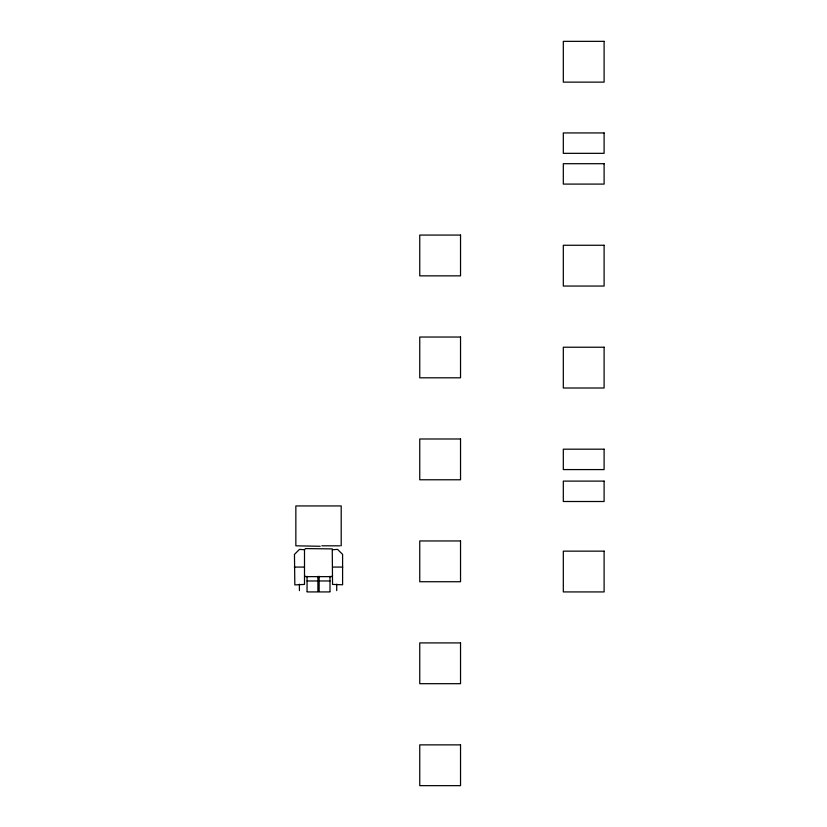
<?xml version="1.0" encoding="UTF-8"?>
<svg xmlns="http://www.w3.org/2000/svg" width="827" height="827" viewBox="0 0 827 827"><rect width="100%" height="100%" fill="white"/><g stroke="black" fill="none" stroke-linecap="round" stroke-linejoin="round"><path stroke-width="1.24" d="M332.547 549.738L337.581 549.386L342.595 554.39L342.595 584.772L332.547 584.41L332.247 548.89L305.525 548.59L304.501 549.614L304.501 584.41L294.825 584.916L294.464 554.39L299.467 549.386L304.501 549.738M341.2 545.82L341.2 505.938L295.849 505.938L295.849 545.82L320.204 546.275M332.547 575.613L331.524 576.636L305.525 576.636L304.501 575.613M321.817 545.82L340.021 545.82M294.309 567.074L304.501 567.074M332.547 567.074L342.74 567.074M307.055 580.967L317.899 580.967M319.15 580.967L329.994 580.967M307.055 591.925L329.994 591.925M336.723 584.193L336.723 590.602M329.994 576.316L329.994 591.419M319.15 576.316L319.15 591.419M317.899 576.316L317.899 591.419M307.055 576.316L307.055 591.419M299.405 584.193L299.405 590.602M604.103 41.35L563.311 41.35L563.311 82.131L604.103 82.131L604.103 41.35M604.103 132.94L563.311 132.94L563.311 153.336L604.103 153.336L604.103 132.94M604.103 163.705L563.311 163.705L563.311 184.09L604.103 184.09L604.103 163.705M460.536 235.075L419.754 235.075L419.754 275.856L460.536 275.856L460.536 235.075M604.103 245.268L563.311 245.268L563.311 286.049L604.103 286.049L604.103 245.268M460.536 337.034L419.754 337.034L419.754 377.815L460.536 377.815L460.536 337.034M604.103 347.226L563.311 347.226L563.311 388.008L604.103 388.008L604.103 347.226M460.536 438.992L419.754 438.992L419.754 479.774L460.536 479.774L460.536 438.992M604.103 449.185L563.311 449.185L563.311 469.581L604.103 469.581L604.103 449.185M604.103 481.107L563.311 481.107L563.311 501.503L604.103 501.503L604.103 481.107M460.536 540.951L419.754 540.951L419.754 581.732L460.536 581.732L460.536 540.951M604.103 551.144L563.311 551.144L563.311 591.925L604.103 591.925L604.103 551.144M460.536 642.91L419.754 642.91L419.754 683.691L460.536 683.691L460.536 642.91M460.536 744.869L419.754 744.869L419.754 785.65L460.536 785.65L460.536 744.869"/></g></svg>
